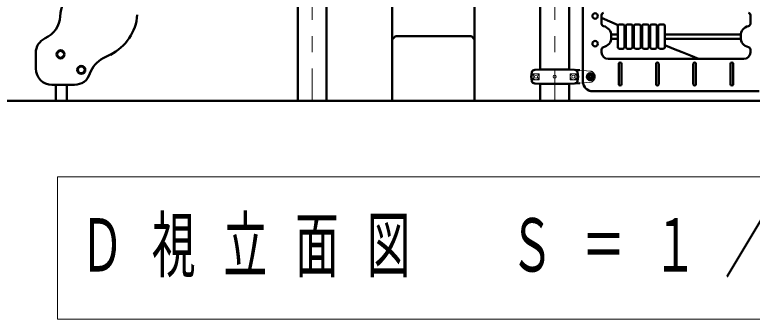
# Model space of a CAD drawing. Units: millimetres on the paper. Extents: x -385 to 0, y -599 to 267.
# Drawn here: x -139.11 to -93.51, y -150.66 to -131.85 of the extents above; entities that cross this region are included whole.
import ezdxf

# ---------------------------------------------------------------- set-up
doc = ezdxf.new("R2010")
doc.units = ezdxf.units.MM
doc.linetypes.add('USER1', pattern=[4.5, 2.5, -2])
doc.linetypes.add('USER2', pattern=[6, 3, -1, 1, -1])
doc.layers.add('LY_1', color=140, linetype='Continuous', lineweight=50)
doc.styles.add('ＭＳ ゴシック', font='')
doc.styles.get('ＭＳ ゴシック').set_extended_font_data('MS Gothic')

msp = doc.modelspace()

# ---------------------------------------------------------------- linework, layer by layer
at = {"layer": 'LY_1', "color": 7, "linetype": 'USER2', "lineweight": 13}
for p, q in [((-120.725, -87.164), (-120.725, -137.175)), ((-105.725, -87.164), (-105.725, -137.175))]:
    msp.add_line(p, q, dxfattribs=at)
at = {"layer": 'LY_1'}
for p, q in [((-103.975, -135.975), (-103.975, -125.362)), ((-103.975, -135.215), (-103.975, -127.035)), ((-121.616, -128.139), (-121.616, -137.175)), ((-119.834, -128.139), (-119.834, -137.175)), ((-106.616, -128.139), (-106.616, -135.225)), ((-104.834, -128.139), (-104.834, -135.225)), ((-115.775, -129.375), (-115.775, -137.175)), ((-110.675, -137.175), (-110.675, -129.375)), ((-102.825, -132.403), (-102.825, -131.871)), ((-93.625, -132.403), (-93.625, -131.871)), ((-101.825, -133.85), (-101.825, -132.55)), ((-101.505, -132.45), (-101.725, -132.45)), ((-101.405, -133.85), (-101.405, -132.55)), ((-101.325, -133.85), (-101.325, -132.55)), ((-101.005, -132.45), (-101.225, -132.45)), ((-100.905, -133.85), (-100.905, -132.55)), ((-100.825, -133.85), (-100.825, -132.55)), ((-100.505, -132.45), (-100.725, -132.45)), ((-100.405, -133.85), (-100.405, -132.55)), ((-100.325, -133.85), (-100.325, -132.55)), ((-100.005, -132.45), (-100.225, -132.45)), ((-99.905, -133.85), (-99.905, -132.55)), ((-99.825, -133.85), (-99.825, -132.55)), ((-99.505, -132.45), (-99.725, -132.45)), ((-99.405, -133.85), (-99.405, -132.55)), ((-99.325, -133.85), (-99.325, -132.55)), ((-99.005, -132.45), (-99.225, -132.45)), ((-98.905, -133.85), (-98.905, -132.55)), ((-101.825, -133.07), (-102.225, -133.07)), ((-102.225, -133.26), (-102.225, -133.14)), ((-101.325, -133.07), (-101.405, -133.07)), ((-100.825, -133.07), (-100.905, -133.07)), ((-100.325, -133.07), (-100.405, -133.07)), ((-99.825, -133.07), (-99.905, -133.07)), ((-99.325, -133.07), (-99.405, -133.07)), ((-94.225, -133.07), (-98.905, -133.07)), ((-94.225, -133.26), (-94.225, -133.14)), ((-115.575, -133.175), (-115.775, -133.375)), ((-110.875, -133.175), (-115.575, -133.175)), ((-110.875, -133.175), (-110.675, -133.375)), ((-101.825, -133.33), (-102.225, -133.33)), ((-101.325, -133.33), (-101.405, -133.33)), ((-100.825, -133.33), (-100.905, -133.33)), ((-100.325, -133.33), (-100.405, -133.33)), ((-99.825, -133.33), (-99.905, -133.33)), ((-99.325, -133.33), (-99.405, -133.33)), ((-94.225, -133.33), (-98.905, -133.33)), ((-102.825, -134.175), (-102.825, -133.996)), ((-101.505, -133.95), (-101.725, -133.95)), ((-101.005, -133.95), (-101.225, -133.95)), ((-100.505, -133.95), (-100.725, -133.95)), ((-100.005, -133.95), (-100.225, -133.95)), ((-99.505, -133.95), (-99.725, -133.95)), ((-99.005, -133.95), (-99.225, -133.95)), ((-93.625, -134.175), (-93.625, -133.996)), ((-137.81, -135.175), (-137.81, -134.21)), ((-133.643, -134.535), (-133.194, -134.314)), ((-102.425, -134.575), (-94.025, -134.575)), ((-101.755, -134.879), (-101.755, -136.133)), ((-101.595, -134.879), (-101.595, -136.133)), ((-99.455, -134.879), (-99.455, -136.133)), ((-99.295, -134.879), (-99.295, -136.133)), ((-97.155, -134.879), (-97.155, -136.133)), ((-96.995, -134.879), (-96.995, -136.133)), ((-94.855, -134.879), (-94.855, -136.133)), ((-94.695, -134.879), (-94.695, -136.133)), ((-106.645, -135.225), (-106.96, -135.252)), ((-106.645, -135.225), (-104.804, -135.225)), ((-104.805, -135.225), (-104.175, -135.28)), ((-103.605, -135.628), (-103.525, -135.582)), ((-103.605, -135.628), (-103.605, -135.721)), ((-103.605, -135.721), (-103.525, -135.767)), ((-103.525, -135.582), (-103.445, -135.628)), ((-103.525, -135.767), (-103.445, -135.721)), ((-103.445, -135.628), (-103.445, -135.721)), ((-136.81, -136.175), (-135.41, -136.175)), ((-136.575, -137.175), (-136.575, -136.175)), ((-135.895, -137.175), (-135.895, -136.175)), ((-106.645, -136.125), (-106.96, -136.097)), ((-106.645, -136.125), (-104.804, -136.125)), ((-106.616, -136.125), (-106.616, -137.175)), ((-104.834, -136.125), (-104.834, -137.175)), ((-104.805, -136.125), (-104.175, -136.069)), ((-103.375, -136.575), (-102.825, -136.575)), ((-103.375, -136.575), (-93.075, -136.575))]:
    msp.add_line(p, q, dxfattribs=at)
at = {"layer": 'LY_1', "color": 7, "linetype": 'USER1', "lineweight": 13}
for p, q in [((-104.175, -135.28), (-103.544, -135.326)), ((-104.175, -136.069), (-103.544, -136.023))]:
    msp.add_line(p, q, dxfattribs=at)
at = {"layer": 'LY_1', "color": 7, "lineweight": 13}
for p, q in [((-107.06, -135.859), (-107.06, -135.49)), ((-106.69, -135.49), (-107.06, -135.49)), ((-106.69, -135.859), (-107.06, -135.859)), ((-104.76, -135.49), (-104.39, -135.49)), ((-104.76, -135.859), (-104.39, -135.859)), ((-104.39, -135.859), (-104.39, -135.49)), ((-136.456, -141.856), (-136.456, -150.656)), ((-79.656, -141.856), (-136.456, -141.856)), ((-136.456, -150.656), (-79.656, -150.656))]:
    msp.add_line(p, q, dxfattribs=at)
at = {"layer": 'LY_1', "color": 7}
msp.add_line((-149.142, -137.175), (-69.329, -137.175), dxfattribs=at)
at = {"layer": 'LY_1'}
for points in [[(-102.825, -132.047), (-102.316, -132.27), (-101.807, -132.492)], [(-98.905, -133.726), (-98.374, -133.945), (-97.843, -134.164), (-97.336, -134.37), (-96.828, -134.575)]]:
    msp.add_lwpolyline(points, dxfattribs=at)
for centre, radius in [((-103.225, -131.928), 0.17), ((-103.225, -133.635), 0.17), ((-136.275, -134.295), 0.25), ((-134.995, -135.255), 0.25), ((-103.525, -135.675), 0.21)]:
    msp.add_circle(centre, radius, dxfattribs=at)
at = {"layer": 'LY_1', "color": 7, "lineweight": 13}
for centre, radius in [((-136.275, -134.295), 0.171), ((-134.995, -135.255), 0.171), ((-106.875, -135.675), 0.185), ((-106.875, -135.675), 0.1), ((-105.725, -135.675), 0.1), ((-104.575, -135.675), 0.185), ((-104.575, -135.675), 0.1), ((-103.525, -135.675), 0.24), ((-103.525, -135.675), 0.11)]:
    msp.add_circle(centre, radius, dxfattribs=at)
at = {"layer": 'LY_1', "color": 7, "linetype": 'USER1', "lineweight": 13}
for radius in [0.15, 0.125]:
    msp.add_circle((-103.525, -135.675), radius, dxfattribs=at)
at = {"layer": 'LY_1'}
for centre, radius, start, end in [((-133.302, -132.165), 3, 110.5794, 176.0175), ((-102.673, -131.871), 0.152, 101.6614, 180), ((-93.777, -131.871), 0.152, 0, 78.3386), ((-137.891, -131.845), 1.6, 294.5833, 356.0175), ((-134.522, -131.624), 3, 296.2602, 355.6808), ((-102.673, -132.403), 0.152, 180, 258.3386), ((-102.825, -133.14), 0.6, 0, 78.3386), ((-101.725, -132.55), 0.1, 90, 180), ((-101.505, -132.55), 0.1, 0, 90), ((-101.225, -132.55), 0.1, 90, 180), ((-101.005, -132.55), 0.1, 0, 90), ((-100.725, -132.55), 0.1, 90, 180), ((-100.505, -132.55), 0.1, 0, 90), ((-100.225, -132.55), 0.1, 90, 180), ((-100.005, -132.55), 0.1, 0, 90), ((-99.725, -132.55), 0.1, 90, 180), ((-99.505, -132.55), 0.1, 0, 90), ((-99.225, -132.55), 0.1, 90, 180), ((-99.005, -132.55), 0.1, 0, 90), ((-93.625, -133.14), 0.6, 101.6614, 180), ((-93.777, -132.403), 0.152, 281.6614, 0), ((-136.81, -134.21), 1, 114.5833, 180), ((-102.825, -133.26), 0.6, 281.6614, 0), ((-93.625, -133.26), 0.6, 180, 258.3386), ((-102.673, -133.996), 0.152, 101.6614, 180), ((-101.725, -133.85), 0.1, 180, 270), ((-101.505, -133.85), 0.1, 270, 0), ((-101.225, -133.85), 0.1, 180, 270), ((-101.005, -133.85), 0.1, 270, 0), ((-100.725, -133.85), 0.1, 180, 270), ((-100.505, -133.85), 0.1, 270, 0), ((-100.225, -133.85), 0.1, 180, 270), ((-100.005, -133.85), 0.1, 270, 0), ((-99.725, -133.85), 0.1, 180, 270), ((-99.505, -133.85), 0.1, 270, 0), ((-99.225, -133.85), 0.1, 180, 270), ((-99.005, -133.85), 0.1, 270, 0), ((-93.777, -133.996), 0.152, 0, 78.3386), ((-102.425, -134.175), 0.4, 180, 270), ((-94.025, -134.175), 0.4, 270, 0), ((-132.935, -135.97), 1.6, 116.2602, 162.1819), ((-101.675, -134.879), 0.08, 0, 180), ((-99.375, -134.879), 0.08, 0, 180), ((-97.075, -134.879), 0.08, 0, 180), ((-94.775, -134.879), 0.08, 0, 180), ((-136.81, -135.175), 1, 180, 270), ((-106.175, -135.675), 1, 163.8038, 196.1962), ((-106.943, -135.451), 0.2, 95, 163.8038), ((-104.506, -135.451), 0.2, 16.1962, 85), ((-105.275, -135.675), 1, 343.8037, 16.1962), ((-135.41, -135.175), 1, 270, 342.1819), ((-106.943, -135.898), 0.2, 196.1962, 265), ((-104.506, -135.898), 0.2, 275, 343.8037), ((-103.375, -135.975), 0.6, 180, 270), ((-103.375, -135.975), 0.6, 195.466, 270), ((-101.675, -136.133), 0.08, 180, 0), ((-99.375, -136.133), 0.08, 180, 0), ((-97.075, -136.133), 0.08, 180, 0), ((-94.775, -136.133), 0.08, 180, 0)]:
    msp.add_arc(centre, radius, start, end, dxfattribs=at)
at = {"layer": 'LY_1', "color": 7, "linetype": 'USER1', "lineweight": 13}
msp.add_arc((-103.574, -135.675), 0.35, 275, 85, dxfattribs=at)
at = {"layer": 'LY_1', "color": 7, "lineweight": 13}
for centre, start, end in [((-109.25, -135.675), 355.8705, 4.1295), ((-102.199, -135.675), 175.8705, 184.1295)]:
    msp.add_arc(centre, 2.567, start, end, dxfattribs=at)

# ---------------------------------------------------------------- texts
at = {"layer": 'LY_1', "color": 7, "insert": (-135.056, -146.256), "char_height": 3.299, "attachment_point": 4, "style": 'ＭＳ ゴシック'}
msp.add_mtext('\\T1.64;\\W0.6;Ｄ視立面図\u3000Ｓ＝１／５０', dxfattribs=at)

doc.saveas('drawing.dxf')
